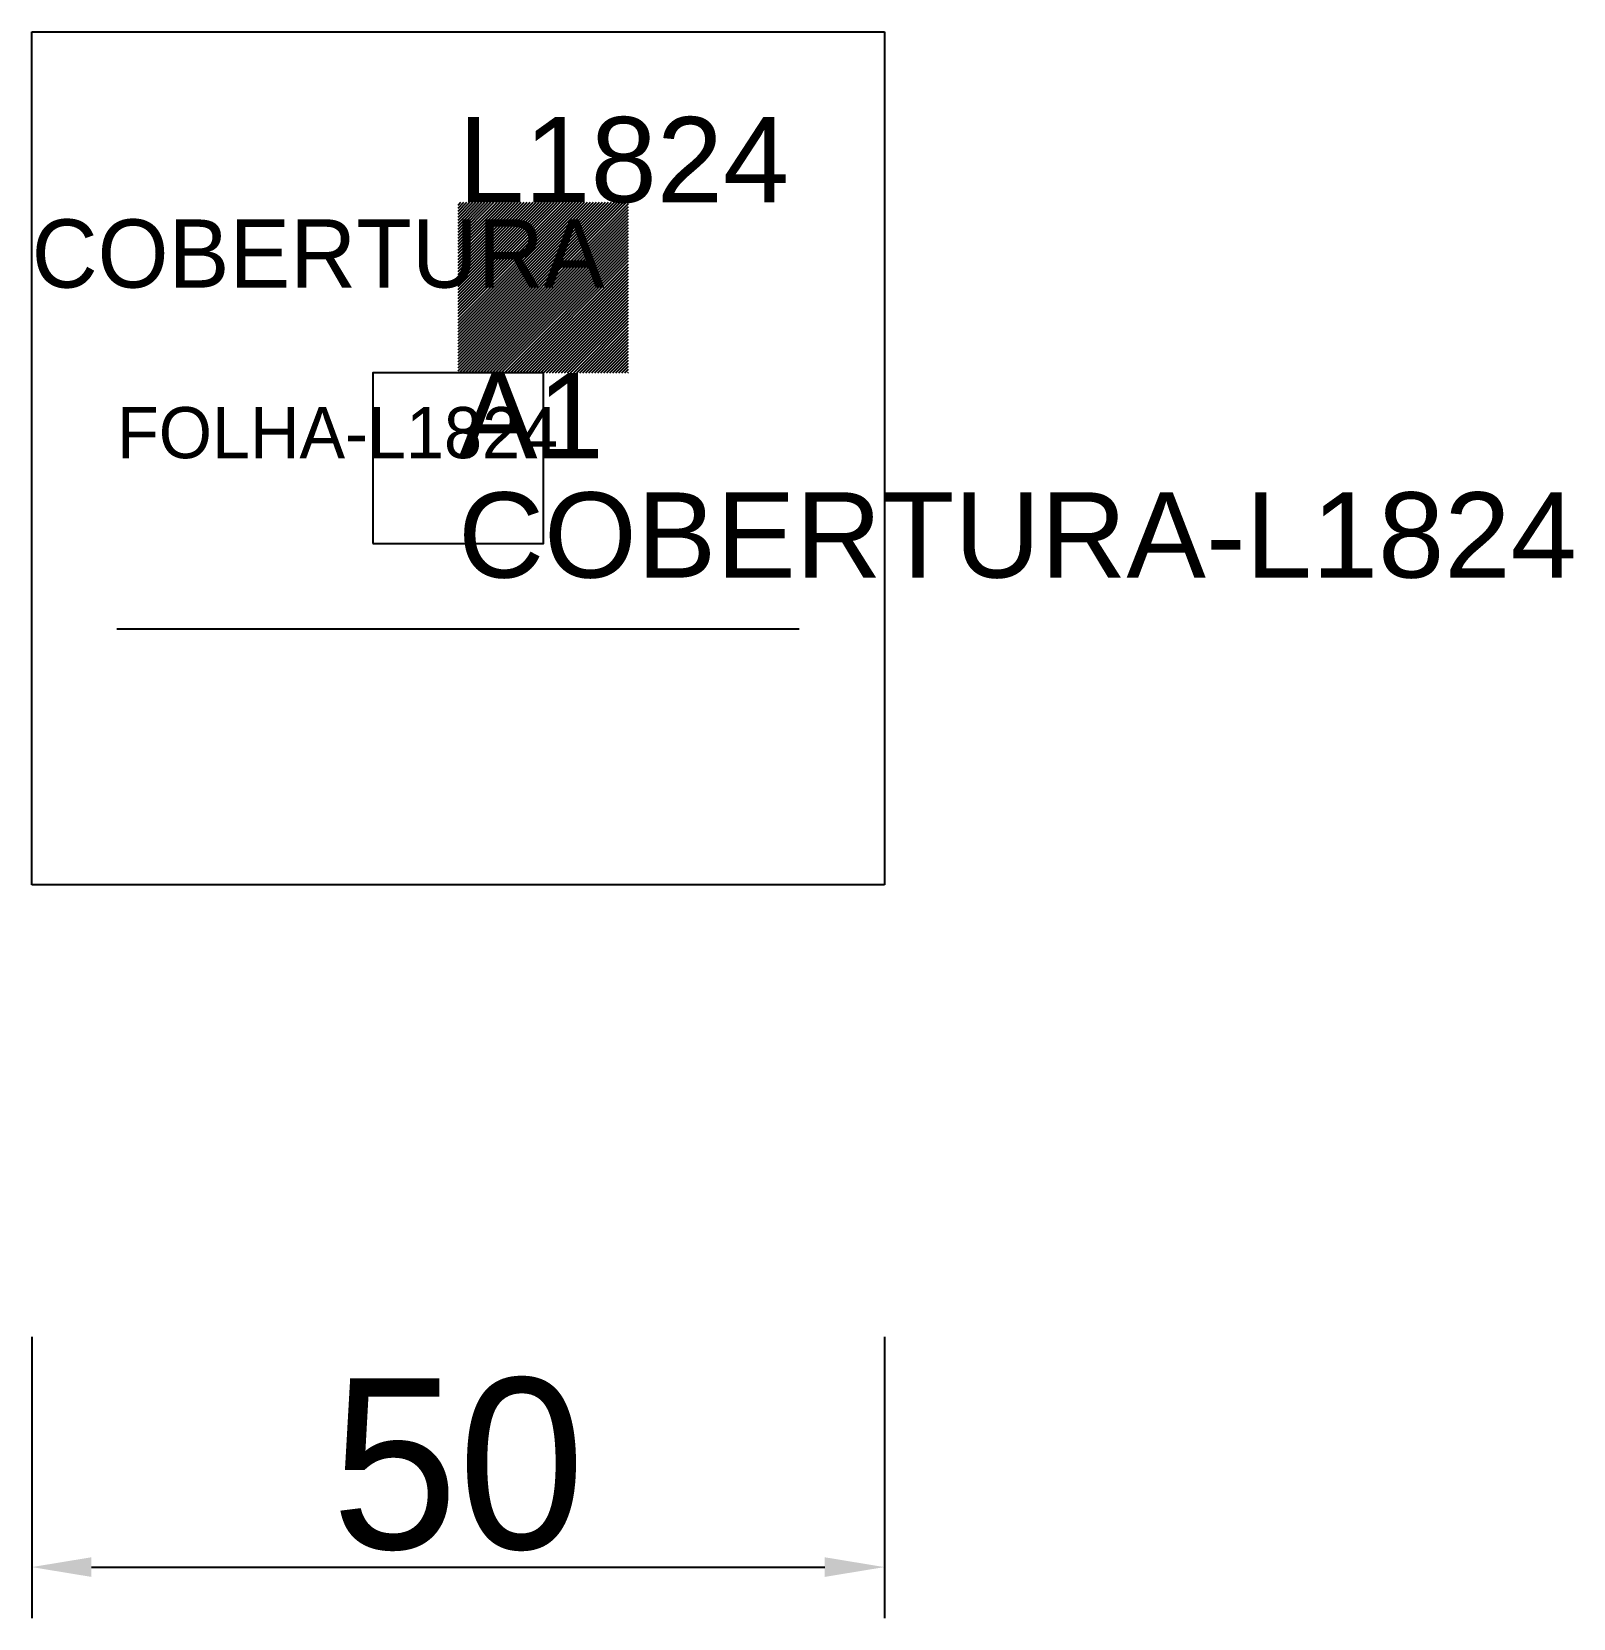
# Model space of a CAD drawing. Header units: metres. Extents: x 222.2 to 312.6, y 108.5 to 201.5.
import ezdxf

# ---------------------------------------------------------------- set-up
doc = ezdxf.new("R2010")
doc.units = ezdxf.units.M
for name, color, linetype in [('3', 3, 'CONTINUOUS'), ('AUX00', 7, 'CONTINUOUS'), ('COTA', 241, 'CONTINUOUS'), ('FOLHA', 255, 'CONTINUOUS'), ('Hachura', 251, 'CONTINUOUS'), ('NOMENCLATURA', 7, 'CONTINUOUS'), ('Nível', 160, 'CONTINUOUS'), ('Painéis', 200, 'CONTINUOUS'), ('Pilares', 5, 'CONTINUOUS'), ('REAPROVEITAMENTO', 251, 'CONTINUOUS'), ('SARR_2.2x7', 40, 'CONTINUOUS')]:
    doc.layers.add(name, color=color, linetype=linetype)
doc.styles.add('ARIAL', font='Arial.ttf')
doc.styles.add('STR_STANDARD', font='arial.ttf')
doc.dimstyles.new('EZ DXF', dxfattribs={"dimtxt": 10, "dimasz": 3.5, "dimexe": 3, "dimexo": 1.5, "dimgap": 1, "dimtad": 1, "dimdec": 1, "dimdsep": 46, "dimcen": 2.5, "dimazin": 3, "dimtfac": 1, "dimtmove": 0, "dimatfit": 3})

msp = doc.modelspace()

# ---------------------------------------------------------------- hatches: boundary and pattern name
at = {"layer": 'Hachura'}
h = msp.add_hatch(dxfattribs=at)
h.set_pattern_fill('ANSI31', scale=50)
h.paths.add_polyline_path([(222.2, 201.5), (272.2, 201.5), (272.2, 151.5), (222.2, 151.5)])
h = msp.add_hatch(dxfattribs=at)
h.set_pattern_fill('ANSI31', scale=50)
h.paths.add_polyline_path([(222.2, 201.5), (272.2, 201.5), (272.2, 151.5), (222.2, 151.5)])
at = {"layer": 'Reaproveitamento'}
h = msp.add_hatch(dxfattribs=at)
h.set_pattern_fill('SOLID')
h.paths.add_polyline_path([(247.2, 181.5), (257.2, 181.5), (257.2, 191.5), (247.2, 191.5)])
h = msp.add_hatch(dxfattribs=at)
h.set_pattern_fill('SOLID')
h.paths.add_polyline_path([(247.2, 181.5), (257.2, 181.5), (257.2, 191.5), (247.2, 191.5)])

# ---------------------------------------------------------------- linework, layer by layer
at = {"layer": 'Painéis', "color": 200}
for p, q in [((222.2, 201.5), (272.2, 201.5)), ((222.2, 151.5), (222.2, 201.5)), ((222.2, 201.5), (272.2, 201.5)), ((222.2, 151.5), (222.2, 201.5)), ((272.2, 201.5), (272.2, 151.5)), ((272.2, 201.5), (272.2, 151.5)), ((272.2, 151.5), (222.2, 151.5)), ((272.2, 151.5), (222.2, 151.5))]:
    msp.add_line(p, q, dxfattribs=at)
at = {"layer": 'Pilares'}
msp.add_lwpolyline([(242.2, 171.5), (252.2, 171.5), (252.2, 181.5), (242.2, 181.5)], close=True, dxfattribs=at)
msp.add_lwpolyline([(242.2, 171.5), (252.2, 171.5), (252.2, 181.5), (242.2, 181.5)], close=True, dxfattribs=at)
at = {"layer": 'SARR_2.2x7'}
msp.add_line((227.2, 166.5), (267.2, 166.5), dxfattribs=at)
msp.add_line((227.2, 166.5), (267.2, 166.5), dxfattribs=at)

# ---------------------------------------------------------------- texts
at = {"layer": '3', "style": 'STR_STANDARD'}
msp.add_text('A1', height=5, dxfattribs=at).set_placement((247.2, 176.5))
msp.add_text('A1', height=5, dxfattribs=at).set_placement((247.2, 176.5))
at = {"layer": 'AUX00', "style": 'STR_STANDARD'}
msp.add_text('COBERTURA-L1824', height=5, dxfattribs=at).set_placement((247.2, 169.5))
msp.add_text('COBERTURA-L1824', height=5, dxfattribs=at).set_placement((247.2, 169.5))
at = {"layer": 'FOLHA'}
msp.add_text('FOLHA-L1824', height=3, dxfattribs=at).set_placement((227.2, 176.5))
msp.add_text('FOLHA-L1824', height=3, dxfattribs=at).set_placement((227.2, 176.5))
at = {"layer": 'NOMENCLATURA', "insert": (247.2, 196.5), "char_height": 5, "attachment_point": 1, "style": 'ARIAL'}
msp.add_mtext('L1824', dxfattribs=at)
msp.add_mtext('L1824', dxfattribs=at)
at = {"layer": 'Nível'}
msp.add_text('COBERTURA', height=4, dxfattribs=at).set_placement((222.2, 186.5))
msp.add_text('COBERTURA', height=4, dxfattribs=at).set_placement((222.2, 186.5))

# ---------------------------------------------------------------- dimensions: what is measured, and where the dimension line sits
at = {"layer": 'COTA'}
msp.add_linear_dim(base=(222.2, 111.5), p1=(222.2, 126.5), p2=(272.2, 126.5), dimstyle='EZ DXF', dxfattribs=at).render()
msp.add_linear_dim(base=(222.2, 111.5), p1=(222.2, 126.5), p2=(272.2, 126.5), dimstyle='EZ DXF', dxfattribs=at).render()

doc.saveas('drawing.dxf')
